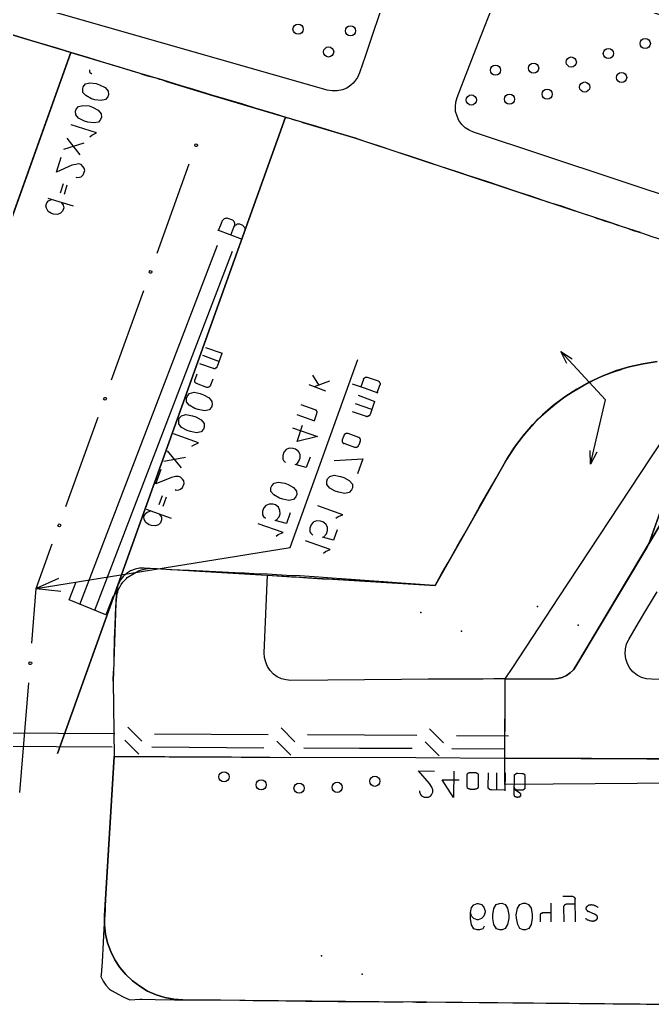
# Model space of a CAD drawing. Header units: metres. Extents: x 20 to 357, y 34 to 206.
# Drawn here: x 284.55 to 309.42, y 97.49 to 136.26 of the extents above; entities that cross this region are included whole.
import ezdxf

# ---------------------------------------------------------------- set-up
doc = ezdxf.new("R2010")
doc.units = ezdxf.units.M
for name, color, linetype in [('BOUNDARY', 7, 'Continuous'), ('CURB', 7, 'Continuous'), ('ELECTR_CABLE_COMM', 7, 'Continuous'), ('GRASS', 7, 'Continuous'), ('HEAT', 7, 'Continuous'), ('OVERHEAD_POWER_LINE', 7, 'Continuous'), ('ROAD', 7, 'Continuous'), ('SEWER', 7, 'Continuous'), ('SIDEWALK_PATH', 7, 'Continuous'), ('TREE', 7, 'Continuous'), ('WATER_PIPELINE', 7, 'Continuous')]:
    doc.layers.add(name, color=color, linetype=linetype)

# ---------------------------------------------------------------- blocks, each defined once
blk = doc.blocks.new('КАЛИНА_ОБЫКНОВЕННАЯ')
blk.add_circle((0, 0), 0.2)
blk = doc.blocks.new('МОЖЖЕВЕЛЬНИК')
blk.add_circle((0, 0), 0.2)
blk = doc.blocks.new('БАРБАРИС_ТУНБЕРГА')
blk.add_circle((0, 0), 0.2)
blk = doc.blocks.new('ТУЯ_ЗАПАДНАЯ')
blk.add_circle((0, 0), 0.2)
blk = doc.blocks.new('СИРЕНЬ_ОБЫКНОВЕННАЯ')
blk.add_circle((0, 0), 0.2)

msp = doc.modelspace()

# ---------------------------------------------------------------- linework, layer by layer
at = {"layer": 'BOUNDARY'}
msp.add_lwpolyline([(315.415, 106.253), (308.828, 106.209), (305.528, 106.187), (303.625, 106.176), (303.625, 106.176), (303.636, 110.333), (303.636, 110.333), (303.933, 110.773), (305.737, 113.523), (309.367, 119.022), (311.181, 121.771)], dxfattribs=at)
at = {"layer": 'CURB'}
for points in [[(308.96, 127.886), (308.256, 128.117), (307.761, 128.282), (307.046, 128.513), (306.562, 128.678), (305.847, 128.92), (305.352, 129.074), (304.648, 129.316), (304.153, 129.481), (303.449, 129.712), (302.955, 129.877), (302.306, 130.097), (302.306, 130.097), (302.251, 130.108), (301.756, 130.273), (301.052, 130.504), (300.557, 130.669), (299.853, 130.9), (299.358, 131.065), (298.654, 131.296), (298.159, 131.461), (297.719, 131.615), (297.719, 131.615), (297.445, 131.692), (296.95, 131.835), (296.235, 132.055), (295.74, 132.209), (295.025, 132.418), (294.53, 132.572), (293.815, 132.78), (293.32, 132.934), (292.605, 133.143), (292.11, 133.297), (291.396, 133.517), (290.901, 133.66), (290.186, 133.88), (289.691, 134.023), (288.976, 134.243), (288.481, 134.397), (287.766, 134.606), (287.271, 134.76), (286.556, 134.969), (286.061, 135.123), (285.347, 135.332), (284.852, 135.486), (284.137, 135.706)], [(288.261, 111.147), (288.283, 111.895), (288.305, 112.423), (288.327, 113.171), (288.382, 113.688), (288.404, 113.754), (288.404, 113.754), (288.437, 113.853), (288.437, 113.853), (288.492, 113.941), (288.492, 113.941), (288.547, 114.04), (288.547, 114.04), (288.602, 114.128), (288.602, 114.128), (288.668, 114.205), (288.668, 114.205), (288.745, 114.282), (288.745, 114.282), (288.778, 114.315), (289.218, 114.579), (289.295, 114.612), (289.295, 114.612), (289.394, 114.634), (289.394, 114.634), (289.504, 114.656), (289.504, 114.656), (289.614, 114.667), (289.614, 114.667), (289.713, 114.678), (289.713, 114.678), (289.823, 114.667), (289.823, 114.667), (289.955, 114.667), (290.483, 114.634), (291.231, 114.601), (291.747, 114.579), (292.506, 114.535), (293.023, 114.513), (293.386, 114.502), (293.386, 114.502), (293.771, 114.48), (294.288, 114.458), (295.047, 114.414), (295.564, 114.392), (296.312, 114.337), (296.829, 114.304), (297.587, 114.249), (298.104, 114.216), (298.852, 114.161), (299.369, 114.117), (300.117, 114.062), (300.645, 114.029), (300.887, 114.007), (300.887, 114.007), (301.14, 114.458), (301.393, 114.909), (301.767, 115.557), (302.02, 116.008), (302.394, 116.668), (302.647, 117.119), (303.021, 117.779), (303.285, 118.23), (303.647, 118.879), (303.933, 119.319), (304.065, 119.517), (304.065, 119.517), (304.318, 119.847), (304.318, 119.847), (304.373, 119.924), (304.725, 120.309), (304.923, 120.54), (304.923, 120.54), (305.253, 120.837), (305.66, 121.177), (305.979, 121.419), (305.979, 121.419), (306.276, 121.606), (306.716, 121.87), (307.189, 122.123), (307.189, 122.123), (307.387, 122.211)], [(307.871, 122.398), (308.234, 122.519)], [(288.228, 110.245), (288.239, 110.63)], [(288.261, 107.276), (288.239, 106.902)], [(288.206, 106.374), (288.162, 105.615), (288.129, 105.098), (288.085, 104.328), (288.052, 103.811), (288.008, 103.053), (287.975, 102.536), (287.931, 101.766), (287.909, 101.249), (287.854, 100.49), (287.832, 99.962), (287.788, 99.203), (287.755, 98.686), (287.744, 98.62), (287.744, 98.62), (287.832, 98.433), (287.832, 98.433), (287.942, 98.279), (287.942, 98.279), (288.085, 98.125), (288.085, 98.125), (288.162, 98.07), (288.613, 97.817), (288.877, 97.707), (288.877, 97.707), (289.284, 97.729), (289.284, 97.729), (289.306, 97.729), (289.306, 97.729), (289.35, 97.729), (289.35, 97.729), (289.361, 97.729), (289.878, 97.718), (290.637, 97.707), (291.165, 97.707), (291.923, 97.696), (292.451, 97.696), (293.21, 97.685), (293.727, 97.674), (294.497, 97.674), (295.014, 97.663), (295.784, 97.652), (296.301, 97.652), (297.06, 97.641), (297.587, 97.641), (298.346, 97.63), (298.874, 97.619), (299.633, 97.619)], [(300.15, 97.608), (300.425, 97.608), (300.425, 97.608), (300.535, 97.608)]]:
    msp.add_lwpolyline(points, dxfattribs=at)
at = {"layer": 'ELECTR_CABLE_COMM'}
for points in [[(288.294, 108.167), (283.84, 108.189)], [(289.35, 107.881), (288.8, 108.431)], [(295.366, 107.848), (294.827, 108.398)], [(301.217, 107.815), (300.667, 108.365)], [(289.24, 107.364), (288.69, 107.914)], [(294.321, 108.134), (289.856, 108.156)], [(295.212, 107.331), (294.662, 107.881)], [(298.104, 108.112), (295.872, 108.123)], [(300.161, 108.101), (298.104, 108.112)], [(301.041, 107.298), (300.491, 107.848)], [(303.768, 108.079), (301.723, 108.09)], [(288.184, 107.639), (283.774, 107.672)], [(294.156, 107.606), (289.746, 107.639)], [(297.917, 107.584), (295.718, 107.606)], [(299.985, 107.584), (297.917, 107.584)], [(303.614, 107.562), (301.547, 107.573)], [(300.271, 105.923), (300.271, 105.879), (300.271, 105.879), (300.315, 105.78), (300.315, 105.78), (300.348, 105.725), (300.348, 105.725), (300.447, 105.67), (300.447, 105.67), (300.623, 105.67), (300.623, 105.67), (300.7, 105.714), (300.7, 105.714), (300.744, 105.769), (300.744, 105.769), (300.799, 105.868), (300.799, 105.868), (300.799, 105.967), (300.799, 105.967), (300.755, 106.066), (300.755, 106.066), (300.667, 106.209), (300.667, 106.209), (300.227, 106.715), (300.227, 106.715), (300.854, 106.704)], [(301.613, 106.693), (301.602, 105.659), (301.602, 105.659), (301.162, 106.352), (301.162, 106.352), (301.833, 106.352)], [(302.141, 106.539), (302.141, 106.55), (302.141, 106.55), (302.141, 106.561), (302.141, 106.561), (302.152, 106.561), (302.152, 106.561), (302.152, 106.572), (302.152, 106.572), (302.152, 106.583), (302.152, 106.583), (302.163, 106.583), (302.163, 106.583), (302.163, 106.594), (302.163, 106.594), (302.163, 106.605), (302.163, 106.605), (302.174, 106.605), (302.174, 106.605), (302.185, 106.616), (302.185, 106.616), (302.185, 106.627), (302.185, 106.627), (302.196, 106.627), (302.196, 106.627), (302.207, 106.627), (302.207, 106.627), (302.207, 106.638), (302.207, 106.638), (302.218, 106.638), (302.218, 106.638), (302.229, 106.649), (302.229, 106.649), (302.24, 106.649), (302.24, 106.649), (302.251, 106.649), (302.251, 106.649), (302.262, 106.649), (302.262, 106.649), (302.273, 106.649), (302.273, 106.649), (302.284, 106.649)], [(302.284, 106.649), (302.449, 106.649)], [(302.449, 106.649), (302.46, 106.649), (302.46, 106.649), (302.471, 106.649), (302.471, 106.649), (302.482, 106.649), (302.482, 106.649), (302.493, 106.649), (302.493, 106.649), (302.504, 106.638), (302.504, 106.638), (302.515, 106.638), (302.515, 106.638), (302.526, 106.627), (302.526, 106.627), (302.526, 106.616), (302.526, 106.616), (302.537, 106.616), (302.537, 106.616), (302.548, 106.616), (302.548, 106.616), (302.548, 106.605), (302.548, 106.605), (302.559, 106.594), (302.559, 106.594), (302.57, 106.583), (302.57, 106.583), (302.57, 106.572), (302.57, 106.572), (302.57, 106.561), (302.57, 106.561), (302.57, 106.55), (302.57, 106.55), (302.57, 106.539)], [(303.636, 105.956), (303.098, 105.967), (303.098, 105.967), (303.087, 105.967), (303.087, 105.967), (303.076, 105.967), (303.076, 105.967), (303.065, 105.967), (303.065, 105.967), (303.054, 105.967), (303.054, 105.967), (303.043, 105.967), (303.043, 105.967), (303.032, 105.967), (303.032, 105.967), (303.032, 105.978), (303.032, 105.978), (303.021, 105.989), (303.021, 105.989), (303.01, 105.989), (303.01, 105.989), (303.01, 106), (303.01, 106), (302.999, 106), (302.999, 106), (302.988, 106), (302.988, 106), (302.988, 106.011), (302.988, 106.011), (302.988, 106.022), (302.988, 106.022), (302.977, 106.033), (302.977, 106.033), (302.977, 106.044), (302.977, 106.044), (302.966, 106.044), (302.966, 106.044), (302.966, 106.055), (302.966, 106.055), (302.966, 106.066), (302.966, 106.066), (302.977, 106.638)], [(303.307, 105.956), (303.307, 106.638)], [(302.141, 106.099), (302.141, 106.539)], [(302.57, 106.539), (302.57, 106.088)], [(303.636, 105.923), (303.647, 106.627)], [(304.12, 105.659), (304.109, 105.659), (304.109, 105.659), (304.098, 105.659), (304.098, 105.659), (304.098, 105.67), (304.098, 105.67), (304.087, 105.67), (304.087, 105.67), (304.076, 105.67), (304.076, 105.67), (304.065, 105.681), (304.065, 105.681), (304.054, 105.681), (304.054, 105.681), (304.054, 105.692), (304.054, 105.692), (304.043, 105.692), (304.043, 105.692), (304.032, 105.692), (304.032, 105.692), (304.021, 105.703), (304.021, 105.703), (304.01, 105.714), (304.01, 105.714), (304.01, 105.725), (304.01, 105.725), (303.999, 105.725), (303.999, 105.725), (303.999, 105.736), (303.999, 105.736), (303.999, 105.747), (303.999, 105.747), (303.988, 105.758), (303.988, 105.758), (303.988, 105.769), (303.988, 105.769), (303.988, 105.78), (303.988, 105.78), (303.999, 106.506)], [(303.999, 106.506), (303.999, 106.517), (303.999, 106.517), (303.999, 106.528), (303.999, 106.528), (304.01, 106.528), (304.01, 106.528), (304.01, 106.539), (304.01, 106.539), (304.01, 106.55), (304.01, 106.55), (304.01, 106.561), (304.01, 106.561), (304.021, 106.561), (304.021, 106.561), (304.021, 106.572), (304.021, 106.572), (304.032, 106.572), (304.032, 106.572), (304.032, 106.583), (304.032, 106.583), (304.043, 106.583), (304.043, 106.583), (304.054, 106.594), (304.054, 106.594), (304.065, 106.594), (304.065, 106.594), (304.065, 106.605), (304.065, 106.605), (304.076, 106.605), (304.076, 106.605), (304.087, 106.605), (304.087, 106.605), (304.087, 106.616), (304.087, 106.616), (304.098, 106.616), (304.098, 106.616), (304.109, 106.616), (304.109, 106.616), (304.12, 106.616), (304.12, 106.616), (304.131, 106.616)], [(304.131, 106.616), (304.296, 106.605)], [(304.296, 106.605), (304.307, 106.605), (304.307, 106.605), (304.318, 106.605), (304.318, 106.605), (304.329, 106.605), (304.329, 106.605), (304.34, 106.605), (304.34, 106.605), (304.351, 106.605), (304.351, 106.605), (304.362, 106.605), (304.362, 106.605), (304.362, 106.594), (304.362, 106.594), (304.373, 106.594), (304.373, 106.594), (304.384, 106.583), (304.384, 106.583), (304.384, 106.572), (304.384, 106.572), (304.395, 106.572), (304.395, 106.572), (304.406, 106.561), (304.406, 106.561), (304.417, 106.55), (304.417, 106.55), (304.417, 106.539), (304.417, 106.539), (304.428, 106.528), (304.428, 106.528), (304.417, 106.517), (304.417, 106.517), (304.417, 106.506), (304.417, 106.506), (304.417, 106.495)], [(304.417, 106.495), (304.417, 106.066)], [(302.273, 105.978), (302.262, 105.989), (302.262, 105.989), (302.251, 105.989), (302.251, 105.989), (302.24, 105.989), (302.24, 105.989), (302.229, 105.989), (302.229, 105.989), (302.218, 105.989), (302.218, 105.989), (302.218, 106), (302.218, 106), (302.207, 106), (302.207, 106), (302.196, 106), (302.196, 106), (302.185, 106), (302.185, 106), (302.185, 106.011), (302.185, 106.011), (302.174, 106.011), (302.174, 106.011), (302.174, 106.022), (302.174, 106.022), (302.163, 106.022), (302.163, 106.022), (302.163, 106.033), (302.163, 106.033), (302.152, 106.033), (302.152, 106.033), (302.152, 106.044), (302.152, 106.044), (302.141, 106.055), (302.141, 106.055), (302.152, 106.066), (302.152, 106.066), (302.141, 106.066), (302.141, 106.066), (302.141, 106.077), (302.141, 106.077), (302.141, 106.088), (302.141, 106.088), (302.141, 106.099)], [(302.438, 105.978), (302.273, 105.978)], [(302.57, 106.088), (302.57, 106.077), (302.57, 106.077), (302.57, 106.066), (302.57, 106.066), (302.57, 106.055), (302.57, 106.055), (302.559, 106.055), (302.559, 106.055), (302.559, 106.044), (302.559, 106.044), (302.559, 106.033), (302.559, 106.033), (302.548, 106.022), (302.548, 106.022), (302.537, 106.022), (302.537, 106.022), (302.537, 106.011), (302.537, 106.011), (302.526, 106), (302.526, 106), (302.515, 106), (302.515, 106), (302.515, 105.989), (302.515, 105.989), (302.504, 105.989), (302.504, 105.989), (302.493, 105.989), (302.493, 105.989), (302.482, 105.989), (302.482, 105.989), (302.471, 105.989), (302.471, 105.989), (302.46, 105.989), (302.46, 105.989), (302.449, 105.989), (302.449, 105.989), (302.438, 105.978)], [(304.12, 105.956), (304.109, 105.956), (304.109, 105.956), (304.098, 105.956), (304.098, 105.956), (304.087, 105.956), (304.087, 105.956), (304.076, 105.967), (304.076, 105.967), (304.065, 105.967), (304.065, 105.967), (304.065, 105.978), (304.065, 105.978), (304.054, 105.978), (304.054, 105.978), (304.043, 105.978), (304.043, 105.978), (304.043, 105.989), (304.043, 105.989), (304.032, 105.989), (304.032, 105.989), (304.021, 105.989), (304.021, 105.989), (304.021, 106), (304.021, 106), (304.021, 106.011), (304.021, 106.011), (304.01, 106.011), (304.01, 106.011), (304.01, 106.022), (304.01, 106.022), (303.999, 106.022), (303.999, 106.022), (303.999, 106.033), (303.999, 106.033), (303.999, 106.044), (303.999, 106.044), (303.999, 106.055), (303.999, 106.055), (303.999, 106.066)], [(303.999, 105.989), (304.208, 105.846), (304.208, 105.846), (304.219, 105.846), (304.219, 105.846), (304.219, 105.835), (304.219, 105.835), (304.23, 105.824), (304.23, 105.824), (304.23, 105.813), (304.23, 105.813), (304.241, 105.813), (304.241, 105.813), (304.241, 105.802), (304.241, 105.802), (304.241, 105.791), (304.241, 105.791), (304.241, 105.78), (304.241, 105.78), (304.241, 105.769), (304.241, 105.769), (304.241, 105.758), (304.241, 105.758), (304.241, 105.747), (304.241, 105.747), (304.241, 105.736), (304.241, 105.736), (304.241, 105.725), (304.241, 105.725), (304.241, 105.714), (304.241, 105.714), (304.23, 105.714), (304.23, 105.714), (304.219, 105.714), (304.219, 105.714), (304.219, 105.703), (304.219, 105.703), (304.208, 105.703), (304.208, 105.703), (304.208, 105.692), (304.208, 105.692), (304.208, 105.681), (304.208, 105.681), (304.197, 105.681), (304.197, 105.681), (304.186, 105.681), (304.186, 105.681), (304.175, 105.67), (304.175, 105.67), (304.164, 105.67), (304.164, 105.67), (304.153, 105.67), (304.153, 105.67), (304.142, 105.67), (304.142, 105.67), (304.142, 105.659), (304.142, 105.659), (304.131, 105.659), (304.131, 105.659), (304.12, 105.659)], [(304.285, 105.956), (304.12, 105.956)], [(304.417, 106.066), (304.417, 106.055), (304.417, 106.055), (304.417, 106.044), (304.417, 106.044), (304.417, 106.033), (304.417, 106.033), (304.406, 106.022), (304.406, 106.022), (304.406, 106.011), (304.406, 106.011), (304.406, 106), (304.406, 106), (304.395, 106), (304.395, 106), (304.384, 105.989), (304.384, 105.989), (304.384, 105.978), (304.384, 105.978), (304.373, 105.978), (304.373, 105.978), (304.362, 105.978), (304.362, 105.978), (304.351, 105.967), (304.351, 105.967), (304.34, 105.967), (304.34, 105.967), (304.34, 105.956), (304.34, 105.956), (304.329, 105.956), (304.329, 105.956), (304.318, 105.956), (304.318, 105.956), (304.307, 105.956), (304.307, 105.956), (304.296, 105.956), (304.296, 105.956), (304.285, 105.956)]]:
    msp.add_lwpolyline(points, dxfattribs=at)
at = {"layer": 'GRASS'}
for points in [[(313.645, 128.106), (302.394, 131.835), (302.218, 131.912), (302.064, 132.011), (301.932, 132.143), (301.822, 132.297), (301.745, 132.462), (301.69, 132.648), (301.69, 132.703), (301.679, 132.835), (301.701, 133.011), (301.745, 133.198), (301.921, 133.649), (302.581, 135.343), (303.243, 137.055), (303.79, 138.587), (303.812, 138.576), (303.911, 138.543), (304.043, 138.5), (304.186, 138.445), (304.34, 138.39), (304.516, 138.324), (304.692, 138.269), (315.855, 134.276)], [(298.951, 137.257), (298.148, 134.848), (297.917, 134.166), (297.829, 133.99), (297.719, 133.825), (297.664, 133.77), (297.576, 133.682), (297.412, 133.572), (297.236, 133.506), (297.038, 133.462), (296.84, 133.462), (296.642, 133.495), (284.676, 136.916)], [(309.806, 116.525), (309.29, 115.645), (311.991, 123.201)], [(311.834, 122.773), (309.29, 115.645), (309.202, 115.502), (306.419, 110.828), (306.32, 110.685), (306.188, 110.564), (306.045, 110.465), (305.88, 110.388), (305.704, 110.344), (305.528, 110.322), (303.636, 110.333), (303.186, 110.333), (302.768, 110.322), (302.372, 110.322), (302.009, 110.322), (301.679, 110.322), (301.393, 110.311), (301.14, 110.311), (300.92, 110.311), (300.744, 110.311), (300.612, 110.311), (299.556, 110.3), (295.212, 110.267), (295.025, 110.289), (294.849, 110.333), (294.673, 110.41), (294.53, 110.52), (294.398, 110.663), (294.288, 110.817), (294.222, 110.982), (294.178, 111.169), (294.167, 111.356), (294.288, 114.403), (295.234, 114.348), (295.311, 114.348), (295.421, 114.337), (295.553, 114.326), (295.707, 114.315), (295.883, 114.304), (296.07, 114.293), (296.257, 114.282), (296.455, 114.271), (296.642, 114.26), (300.887, 114.007), (303.702, 118.978), (304.01, 119.44), (304.351, 119.891), (304.714, 120.32), (305.11, 120.716), (305.528, 121.078), (305.979, 121.419), (306.452, 121.727), (306.936, 122.002), (307.453, 122.233), (307.965, 122.429), (307.97, 122.442), (308.509, 122.607), (309.059, 122.728), (309.608, 122.816)], [(311.093, 110.3), (309.388, 110.311), (309.191, 110.333), (309.004, 110.388), (308.828, 110.476), (308.663, 110.608), (308.542, 110.751), (308.443, 110.927), (308.377, 111.114), (308.355, 111.312), (308.366, 111.51), (308.41, 111.708), (308.486, 111.851), (308.498, 111.884), (308.641, 112.126), (308.883, 112.533), (309.213, 113.083), (309.608, 113.754)], [(313.139, 97.487), (300.557, 97.608), (300.194, 97.608), (296.697, 97.641), (290.967, 97.707), (290.615, 97.729), (290.252, 97.795), (289.911, 97.905), (289.581, 98.048), (289.273, 98.235), (288.987, 98.444), (288.723, 98.697), (288.492, 98.972), (288.294, 99.28), (288.14, 99.599), (288.008, 99.94), (287.931, 100.292), (287.887, 100.644), (287.887, 101.007), (288.261, 107.276), (290.131, 107.276), (290.263, 107.276), (290.428, 107.265), (290.637, 107.265), (290.879, 107.265), (291.154, 107.265), (291.462, 107.265), (291.791, 107.265), (292.132, 107.265), (292.495, 107.265), (292.88, 107.265), (293.254, 107.254), (293.639, 107.254), (294.013, 107.254), (294.387, 107.254), (300.128, 107.232), (303.625, 107.21), (303.999, 107.21), (311.819, 107.166)]]:
    msp.add_lwpolyline(points, dxfattribs=at)
at = {"layer": 'HEAT'}
for points in [[(291.506, 131.37), (291.531, 131.361), (291.545, 131.332), (291.536, 131.307), (291.536, 131.307), (291.526, 131.281), (291.498, 131.267), (291.472, 131.277), (291.472, 131.277), (291.447, 131.286), (291.433, 131.314), (291.442, 131.34), (291.442, 131.34), (291.452, 131.366), (291.48, 131.379), (291.506, 131.37)], [(289.955, 127.072), (291.22, 130.592)], [(289.713, 126.388), (289.739, 126.378), (289.752, 126.35), (289.743, 126.324), (289.743, 126.324), (289.734, 126.299), (289.705, 126.285), (289.68, 126.294), (289.68, 126.294), (289.654, 126.304), (289.641, 126.332), (289.65, 126.358), (289.65, 126.358), (289.659, 126.383), (289.687, 126.397), (289.713, 126.388)], [(288.162, 122.09), (289.427, 125.61)], [(286.083, 114.282), (285.204, 113.886), (285.204, 113.886), (295.19, 115.491), (295.19, 115.491), (297.84, 122.893)], [(296.059, 122.277), (296.301, 121.892)], [(298.06, 122.112), (298.071, 122.123), (298.071, 122.123), (298.071, 122.134), (298.071, 122.134), (298.082, 122.134), (298.082, 122.134), (298.082, 122.145), (298.082, 122.145), (298.082, 122.156), (298.082, 122.156), (298.093, 122.156), (298.093, 122.156), (298.104, 122.167), (298.104, 122.167), (298.104, 122.178), (298.104, 122.178), (298.115, 122.178), (298.115, 122.178), (298.126, 122.178), (298.126, 122.178), (298.126, 122.189), (298.126, 122.189), (298.137, 122.189), (298.137, 122.189), (298.148, 122.2), (298.148, 122.2), (298.159, 122.2), (298.159, 122.2), (298.17, 122.2), (298.17, 122.2), (298.181, 122.2), (298.181, 122.2), (298.192, 122.2), (298.192, 122.2), (298.203, 122.2), (298.203, 122.2), (298.214, 122.2)], [(298.654, 122.035), (298.225, 122.189)], [(296.587, 121.65), (295.927, 121.892)], [(296.73, 122.046), (296.125, 121.815)], [(298.643, 121.573), (298.148, 121.749), (298.148, 121.749), (297.642, 121.925)], [(298.071, 122.101), (297.961, 121.815)], [(298.61, 121.584), (298.709, 121.881)], [(298.654, 122.046), (298.654, 122.035), (298.654, 122.035), (298.665, 122.035), (298.665, 122.035), (298.676, 122.024), (298.676, 122.024), (298.687, 122.024), (298.687, 122.024), (298.687, 122.013), (298.687, 122.013), (298.698, 122.002), (298.698, 122.002), (298.709, 122.002), (298.709, 122.002), (298.698, 121.991), (298.698, 121.991), (298.709, 121.98), (298.709, 121.98), (298.709, 121.969), (298.709, 121.969), (298.72, 121.958), (298.72, 121.958), (298.72, 121.947), (298.72, 121.947), (298.72, 121.936), (298.72, 121.936), (298.72, 121.925), (298.72, 121.925), (298.709, 121.925), (298.709, 121.925), (298.72, 121.925), (298.72, 121.925), (298.72, 121.914), (298.72, 121.914), (298.72, 121.903), (298.72, 121.903), (298.709, 121.903), (298.709, 121.903), (298.709, 121.892), (298.709, 121.892), (298.709, 121.881)], [(287.92, 121.395), (287.946, 121.385), (287.959, 121.357), (287.95, 121.331), (287.95, 121.331), (287.941, 121.306), (287.913, 121.292), (287.887, 121.301), (287.887, 121.301), (287.861, 121.311), (287.848, 121.339), (287.857, 121.365), (287.857, 121.365), (287.866, 121.39), (287.895, 121.404), (287.92, 121.395)], [(298.533, 121.232), (297.873, 121.474)], [(295.608, 121.122), (296.158, 120.924), (296.158, 120.924), (296.169, 120.913), (296.169, 120.913), (296.18, 120.913), (296.18, 120.913), (296.191, 120.913), (296.191, 120.913), (296.202, 120.902), (296.202, 120.902), (296.213, 120.891), (296.213, 120.891), (296.213, 120.88), (296.213, 120.88), (296.224, 120.869), (296.224, 120.869), (296.224, 120.858), (296.224, 120.858), (296.235, 120.847), (296.235, 120.847), (296.235, 120.837), (296.235, 120.837), (296.235, 120.826), (296.235, 120.826), (296.235, 120.815), (296.235, 120.815), (296.235, 120.804), (296.235, 120.804), (296.235, 120.793), (296.235, 120.793), (296.224, 120.782), (296.224, 120.782), (296.224, 120.771), (296.224, 120.771), (296.224, 120.76), (296.224, 120.76), (296.125, 120.474)], [(298.5, 121.243), (298.324, 120.727), (298.324, 120.727), (298.313, 120.716), (298.313, 120.716), (298.313, 120.705), (298.313, 120.705), (298.302, 120.705), (298.302, 120.705), (298.302, 120.694), (298.302, 120.694), (298.302, 120.683), (298.302, 120.683), (298.291, 120.683), (298.291, 120.683), (298.28, 120.672), (298.28, 120.672), (298.269, 120.672), (298.269, 120.672), (298.269, 120.661), (298.269, 120.661), (298.258, 120.661), (298.258, 120.661), (298.258, 120.65), (298.258, 120.65), (298.247, 120.65), (298.247, 120.65), (298.236, 120.65), (298.236, 120.65), (298.225, 120.65), (298.225, 120.65), (298.225, 120.639), (298.225, 120.639), (298.214, 120.65), (298.214, 120.65), (298.203, 120.65), (298.203, 120.65), (298.203, 120.639), (298.203, 120.639), (298.192, 120.639), (298.192, 120.639), (298.192, 120.65), (298.192, 120.65), (298.181, 120.65), (298.181, 120.65), (297.642, 120.837)], [(298.39, 120.924), (297.752, 121.155)], [(286.369, 117.108), (287.634, 120.628)], [(296.158, 120.463), (295.454, 120.716)], [(295.278, 120.21), (296.257, 119.858), (296.257, 119.858), (295.454, 119.671), (295.454, 119.671), (295.674, 120.309)], [(297.247, 119.748), (297.313, 119.902)], [(297.313, 119.902), (297.313, 119.913), (297.313, 119.913), (297.313, 119.924), (297.313, 119.924), (297.324, 119.935), (297.324, 119.935), (297.324, 119.946), (297.324, 119.946), (297.335, 119.946), (297.335, 119.946), (297.335, 119.957), (297.335, 119.957), (297.335, 119.968), (297.335, 119.968), (297.346, 119.968), (297.346, 119.968), (297.357, 119.968), (297.357, 119.968), (297.357, 119.979), (297.357, 119.979), (297.368, 119.979), (297.368, 119.979), (297.379, 119.99), (297.379, 119.99), (297.39, 119.99), (297.39, 119.99), (297.401, 120.001), (297.401, 120.001), (297.412, 119.99), (297.412, 119.99), (297.423, 120.001), (297.423, 120.001), (297.434, 119.99), (297.434, 119.99), (297.445, 119.99), (297.445, 119.99), (297.456, 119.99)], [(297.456, 119.99), (297.873, 119.836)], [(297.873, 119.836), (297.884, 119.836), (297.884, 119.836), (297.895, 119.825), (297.895, 119.825), (297.906, 119.825), (297.906, 119.825), (297.906, 119.814), (297.906, 119.814), (297.917, 119.814), (297.917, 119.814), (297.917, 119.803), (297.917, 119.803), (297.928, 119.792), (297.928, 119.792), (297.928, 119.781), (297.928, 119.781), (297.939, 119.77), (297.939, 119.77), (297.939, 119.759), (297.939, 119.759), (297.939, 119.748), (297.939, 119.748), (297.939, 119.737), (297.939, 119.737), (297.939, 119.726), (297.939, 119.726), (297.939, 119.715), (297.939, 119.715), (297.939, 119.704), (297.939, 119.704), (297.939, 119.693), (297.939, 119.693), (297.928, 119.693), (297.928, 119.693), (297.939, 119.682)], [(297.302, 119.583), (297.291, 119.583), (297.291, 119.583), (297.28, 119.594), (297.28, 119.594), (297.291, 119.594), (297.291, 119.594), (297.28, 119.594), (297.28, 119.594), (297.269, 119.605), (297.269, 119.605), (297.269, 119.616), (297.269, 119.616), (297.258, 119.616), (297.258, 119.616), (297.258, 119.627), (297.258, 119.627), (297.247, 119.638), (297.247, 119.638), (297.247, 119.649), (297.247, 119.649), (297.247, 119.66), (297.247, 119.66), (297.236, 119.66), (297.236, 119.66), (297.247, 119.671), (297.247, 119.671), (297.236, 119.682), (297.236, 119.682), (297.236, 119.693), (297.236, 119.693), (297.236, 119.704), (297.236, 119.704), (297.236, 119.715), (297.236, 119.715), (297.247, 119.726), (297.247, 119.726), (297.247, 119.737), (297.247, 119.737), (297.247, 119.748)], [(297.73, 119.429), (297.302, 119.583)], [(297.884, 119.517), (297.873, 119.517), (297.873, 119.517), (297.862, 119.506), (297.862, 119.506), (297.862, 119.495), (297.862, 119.495), (297.862, 119.484), (297.862, 119.484), (297.851, 119.473), (297.851, 119.473), (297.84, 119.473), (297.84, 119.473), (297.84, 119.462), (297.84, 119.462), (297.829, 119.462), (297.829, 119.462), (297.829, 119.451), (297.829, 119.451), (297.818, 119.44), (297.818, 119.44), (297.807, 119.44), (297.807, 119.44), (297.807, 119.429), (297.807, 119.429), (297.796, 119.429), (297.796, 119.429), (297.785, 119.429), (297.785, 119.429), (297.774, 119.429), (297.774, 119.429), (297.763, 119.429), (297.763, 119.429), (297.752, 119.429), (297.752, 119.429), (297.752, 119.418), (297.752, 119.418), (297.741, 119.429), (297.741, 119.429), (297.73, 119.429)], [(297.939, 119.682), (297.884, 119.517)], [(295.971, 119.055), (295.817, 118.648), (295.817, 118.648), (295.377, 118.758), (295.377, 118.758), (295.443, 118.78), (295.443, 118.78), (295.531, 118.89), (295.531, 118.89), (295.575, 119.022), (295.575, 119.022), (295.575, 119.154), (295.575, 119.154), (295.509, 119.275), (295.509, 119.275), (295.399, 119.363), (295.399, 119.363), (295.3, 119.396), (295.3, 119.396), (295.146, 119.407), (295.146, 119.407), (295.025, 119.352), (295.025, 119.352), (294.937, 119.253), (294.937, 119.253), (294.893, 119.121), (294.893, 119.121), (294.893, 118.978), (294.893, 118.978), (294.926, 118.923), (294.926, 118.923), (295.003, 118.846)], [(296.917, 118.923), (298.038, 118.989), (298.038, 118.989), (297.829, 118.395)], [(297.598, 117.768), (297.511, 117.658), (297.511, 117.658), (297.335, 117.625), (297.335, 117.625), (297.082, 117.669), (297.082, 117.669), (296.95, 117.713), (296.95, 117.713), (296.741, 117.834), (296.741, 117.834), (296.631, 117.977), (296.631, 117.977), (296.62, 118.109), (296.62, 118.109), (296.653, 118.197), (296.653, 118.197), (296.741, 118.296), (296.741, 118.296), (296.917, 118.34), (296.917, 118.34), (297.159, 118.296), (297.159, 118.296), (297.291, 118.252), (297.291, 118.252), (297.511, 118.131), (297.511, 118.131), (297.631, 117.988), (297.631, 117.988), (297.631, 117.845), (297.631, 117.845), (297.598, 117.768)], [(295.41, 117.493), (295.322, 117.383), (295.322, 117.383), (295.135, 117.35), (295.135, 117.35), (294.893, 117.394), (294.893, 117.394), (294.761, 117.438), (294.761, 117.438), (294.541, 117.57), (294.541, 117.57), (294.431, 117.702), (294.431, 117.702), (294.431, 117.845), (294.431, 117.845), (294.464, 117.922), (294.464, 117.922), (294.552, 118.032), (294.552, 118.032), (294.717, 118.065), (294.717, 118.065), (294.97, 118.032), (294.97, 118.032), (295.102, 117.977), (295.102, 117.977), (295.322, 117.856), (295.322, 117.856), (295.432, 117.713), (295.432, 117.713), (295.443, 117.581), (295.443, 117.581), (295.41, 117.493)], [(295.179, 116.866), (295.036, 116.448), (295.036, 116.448), (294.596, 116.558), (294.596, 116.558), (294.651, 116.591), (294.651, 116.591), (294.75, 116.701), (294.75, 116.701), (294.794, 116.822), (294.794, 116.822), (294.783, 116.954), (294.783, 116.954), (294.728, 117.086), (294.728, 117.086), (294.607, 117.174), (294.607, 117.174), (294.519, 117.207), (294.519, 117.207), (294.365, 117.207), (294.365, 117.207), (294.233, 117.152), (294.233, 117.152), (294.145, 117.053), (294.145, 117.053), (294.101, 116.932), (294.101, 116.932), (294.101, 116.789), (294.101, 116.789), (294.134, 116.723), (294.134, 116.723), (294.211, 116.646)], [(296.983, 116.657), (297.071, 116.712), (297.071, 116.712), (297.258, 116.789), (297.258, 116.789), (296.279, 117.141)], [(286.128, 116.412), (286.153, 116.403), (286.167, 116.375), (286.158, 116.349), (286.158, 116.349), (286.148, 116.323), (286.12, 116.31), (286.094, 116.319), (286.094, 116.319), (286.069, 116.328), (286.055, 116.357), (286.064, 116.382), (286.064, 116.382), (286.074, 116.408), (286.102, 116.422), (286.128, 116.412)], [(294.64, 115.942), (294.717, 116.008), (294.717, 116.008), (294.904, 116.085), (294.904, 116.085), (293.925, 116.426)], [(297.038, 116.195), (296.895, 115.788), (296.895, 115.788), (296.455, 115.898), (296.455, 115.898), (296.51, 115.92), (296.51, 115.92), (296.609, 116.03), (296.609, 116.03), (296.653, 116.162), (296.653, 116.162), (296.653, 116.294), (296.653, 116.294), (296.587, 116.415), (296.587, 116.415), (296.466, 116.503), (296.466, 116.503), (296.378, 116.536), (296.378, 116.536), (296.224, 116.547), (296.224, 116.547), (296.092, 116.492), (296.092, 116.492), (296.004, 116.393), (296.004, 116.393), (295.96, 116.261), (295.96, 116.261), (295.96, 116.118), (295.96, 116.118), (295.993, 116.063), (295.993, 116.063), (296.07, 115.986)], [(285.204, 113.886), (285.83, 115.645)], [(296.499, 115.271), (296.576, 115.337), (296.576, 115.337), (296.763, 115.414), (296.763, 115.414), (295.784, 115.766)], [(285.028, 111.73), (285.204, 113.886)], [(285.204, 113.886), (286.171, 113.776)], [(284.984, 110.99), (285.01, 110.981), (285.023, 110.953), (285.014, 110.927), (285.014, 110.927), (285.005, 110.901), (284.976, 110.888), (284.95, 110.897), (284.95, 110.897), (284.925, 110.906), (284.911, 110.935), (284.921, 110.96), (284.921, 110.96), (284.93, 110.986), (284.958, 110.999), (284.984, 110.99)], [(284.555, 105.857), (284.907, 110.168)]]:
    msp.add_lwpolyline(points, dxfattribs=at)
at = {"layer": 'OVERHEAD_POWER_LINE'}
for points in [[(305.825, 123.212), (307.585, 121.309)], [(306.067, 122.739), (305.825, 123.212), (305.825, 123.212), (306.276, 122.926)], [(306.991, 118.78), (307.585, 121.309)], [(307.244, 119.253), (306.991, 118.78), (306.991, 118.78), (306.98, 119.319)]]:
    msp.add_lwpolyline(points, dxfattribs=at)
at = {"layer": 'ROAD'}
for points in [[(282.146, 136.3), (286.138, 135.101), (286.281, 135.057), (286.391, 135.024), (286.479, 134.991), (286.534, 134.98), (286.545, 134.98), (286.556, 134.969), (283.609, 126.731)], [(279.375, 114.898), (286.556, 134.969), (289.064, 134.221), (289.229, 134.166), (289.405, 134.111), (289.581, 134.056), (289.746, 134.012), (289.9, 133.968), (290.043, 133.924), (290.164, 133.891), (290.252, 133.858), (290.318, 133.836), (292.132, 133.286), (295.003, 132.429), (286.04, 107.397), (286.04, 107.397), (288.426, 114.051), (288.371, 113.875), (288.349, 113.688), (288.228, 110.245), (288.261, 107.276), (287.887, 101.007), (287.887, 100.644), (287.931, 100.292), (288.008, 99.94), (288.14, 99.599), (288.294, 99.28), (288.492, 98.972), (288.723, 98.697), (288.987, 98.444), (289.273, 98.235), (289.581, 98.048), (289.911, 97.905), (290.252, 97.795), (290.615, 97.729), (290.967, 97.707), (293.419, 97.685), (313.139, 97.487)], [(309.608, 122.816), (309.059, 122.728), (308.509, 122.607), (307.97, 122.442), (307.453, 122.233), (306.936, 122.002), (306.452, 121.727), (305.979, 121.419), (305.528, 121.078), (305.11, 120.716), (304.714, 120.32), (304.351, 119.891), (304.01, 119.44), (303.702, 118.978), (300.887, 114.007), (291.616, 114.557), (289.449, 114.689), (289.262, 114.689), (289.086, 114.645), (288.91, 114.579), (288.756, 114.48), (288.624, 114.359), (288.503, 114.216), (288.448, 114.095), (288.426, 114.051), (295.003, 132.429), (295.025, 132.418), (295.08, 132.407), (295.157, 132.385), (295.267, 132.352), (295.399, 132.308), (295.553, 132.264), (295.718, 132.209), (297.719, 131.615), (306.177, 128.81), (307.112, 128.502), (307.233, 128.458), (307.398, 128.403), (307.585, 128.337), (307.816, 128.271), (308.069, 128.183), (308.366, 128.084), (308.685, 127.974), (309.037, 127.864), (309.41, 127.732), (309.817, 127.6)]]:
    msp.add_lwpolyline(points, dxfattribs=at)
at = {"layer": 'SEWER'}
for points in [[(305.902, 101.777), (306.254, 101.777)], [(306.254, 101.777), (306.265, 101.777), (306.265, 101.777), (306.276, 101.777), (306.276, 101.777), (306.287, 101.777), (306.287, 101.777), (306.298, 101.777), (306.298, 101.777), (306.298, 101.766), (306.298, 101.766), (306.309, 101.766), (306.309, 101.766), (306.32, 101.755), (306.32, 101.755), (306.331, 101.755), (306.331, 101.755), (306.342, 101.755), (306.342, 101.755), (306.353, 101.744), (306.353, 101.744), (306.353, 101.733), (306.353, 101.733), (306.364, 101.722), (306.364, 101.722), (306.375, 101.722), (306.375, 101.722), (306.375, 101.711), (306.375, 101.711), (306.375, 101.7), (306.375, 101.7), (306.375, 101.689), (306.375, 101.689), (306.386, 101.689), (306.386, 101.689), (306.386, 101.678), (306.386, 101.678), (306.386, 101.667)], [(306.397, 100.765), (306.386, 101.667)], [(302.812, 100.6), (302.757, 100.501), (302.757, 100.501), (302.625, 100.457), (302.625, 100.457), (302.537, 100.457), (302.537, 100.457), (302.405, 100.501), (302.405, 100.501), (302.317, 100.655), (302.317, 100.655), (302.273, 100.908), (302.273, 100.908), (302.273, 101.139), (302.273, 101.139), (302.317, 101.337), (302.317, 101.337), (302.405, 101.436), (302.405, 101.436), (302.537, 101.491), (302.537, 101.491), (302.581, 101.491), (302.581, 101.491), (302.713, 101.447), (302.713, 101.447), (302.801, 101.348), (302.801, 101.348), (302.845, 101.194), (302.845, 101.194), (302.845, 101.15), (302.845, 101.15), (302.801, 100.996), (302.801, 100.996), (302.713, 100.908), (302.713, 100.908), (302.581, 100.853), (302.581, 100.853), (302.537, 100.853), (302.537, 100.853), (302.405, 100.908), (302.405, 100.908), (302.317, 100.996), (302.317, 100.996), (302.273, 101.139)], [(303.428, 100.457), (303.296, 100.501), (303.296, 100.501), (303.197, 100.666), (303.197, 100.666), (303.153, 100.908), (303.153, 100.908), (303.153, 101.051), (303.153, 101.051), (303.197, 101.293), (303.197, 101.293), (303.285, 101.447), (303.285, 101.447), (303.416, 101.491), (303.416, 101.491), (303.504, 101.502), (303.504, 101.502), (303.636, 101.447), (303.636, 101.447), (303.735, 101.304), (303.735, 101.304), (303.779, 101.051), (303.779, 101.051), (303.779, 100.908), (303.779, 100.908), (303.735, 100.666), (303.735, 100.666), (303.636, 100.512), (303.636, 100.512), (303.515, 100.457), (303.515, 100.457), (303.428, 100.457)], [(304.351, 100.457), (304.219, 100.512), (304.219, 100.512), (304.131, 100.666), (304.131, 100.666), (304.087, 100.919), (304.087, 100.919), (304.076, 101.051), (304.076, 101.051), (304.12, 101.304), (304.12, 101.304), (304.208, 101.447), (304.208, 101.447), (304.351, 101.502), (304.351, 101.502), (304.439, 101.502), (304.439, 101.502), (304.56, 101.458), (304.56, 101.458), (304.659, 101.304), (304.659, 101.304), (304.703, 101.062), (304.703, 101.062), (304.703, 100.919), (304.703, 100.919), (304.659, 100.666), (304.659, 100.666), (304.571, 100.512), (304.571, 100.512), (304.439, 100.457), (304.439, 100.457), (304.351, 100.457)], [(305.451, 100.765), (305.451, 101.502)], [(305.946, 101.37), (305.946, 101.381), (305.946, 101.381), (305.957, 101.392), (305.957, 101.392), (305.957, 101.403), (305.957, 101.403), (305.968, 101.414), (305.968, 101.414), (305.968, 101.425), (305.968, 101.425), (305.979, 101.436), (305.979, 101.436), (305.99, 101.447), (305.99, 101.447), (306.001, 101.447), (306.001, 101.447), (306.012, 101.458), (306.012, 101.458), (306.023, 101.469), (306.023, 101.469), (306.034, 101.469), (306.034, 101.469), (306.045, 101.48), (306.045, 101.48), (306.056, 101.48), (306.056, 101.48), (306.067, 101.48), (306.067, 101.48), (306.078, 101.48), (306.078, 101.48), (306.089, 101.48)], [(305.957, 100.765), (305.946, 101.37)], [(306.089, 101.48), (306.386, 101.48)], [(306.947, 101.161), (306.936, 101.161), (306.936, 101.161), (306.925, 101.161), (306.925, 101.161), (306.914, 101.172), (306.914, 101.172), (306.903, 101.172), (306.903, 101.172), (306.892, 101.172), (306.892, 101.172), (306.892, 101.183), (306.892, 101.183), (306.881, 101.194), (306.881, 101.194), (306.87, 101.194), (306.87, 101.194), (306.87, 101.205), (306.87, 101.205), (306.859, 101.216), (306.859, 101.216), (306.848, 101.227), (306.848, 101.227), (306.837, 101.238), (306.837, 101.238), (306.837, 101.249), (306.837, 101.249), (306.837, 101.26), (306.837, 101.26), (306.837, 101.271), (306.837, 101.271), (306.826, 101.271), (306.826, 101.271), (306.826, 101.282), (306.826, 101.282), (306.826, 101.293), (306.826, 101.293), (306.826, 101.304), (306.826, 101.304), (306.826, 101.315), (306.826, 101.315), (306.837, 101.326), (306.837, 101.326), (306.837, 101.337), (306.837, 101.337), (306.837, 101.348), (306.837, 101.348), (306.837, 101.359), (306.837, 101.359), (306.848, 101.37), (306.848, 101.37), (306.859, 101.37), (306.859, 101.37), (306.859, 101.381), (306.859, 101.381), (306.859, 101.392), (306.859, 101.392), (306.87, 101.392), (306.87, 101.392), (306.881, 101.403), (306.881, 101.403), (306.892, 101.403), (306.892, 101.403), (306.903, 101.414), (306.903, 101.414), (306.914, 101.425), (306.914, 101.425), (306.925, 101.425), (306.925, 101.425), (306.925, 101.436), (306.925, 101.436), (306.936, 101.436), (306.936, 101.436), (306.947, 101.436), (306.947, 101.436), (306.969, 101.436), (306.969, 101.436), (306.98, 101.436), (306.98, 101.436), (306.991, 101.436), (306.991, 101.436), (307.002, 101.436)], [(307.002, 101.447), (307.024, 101.447), (307.024, 101.447), (307.046, 101.436), (307.046, 101.436), (307.068, 101.436), (307.068, 101.436), (307.079, 101.436), (307.079, 101.436), (307.101, 101.436), (307.101, 101.436), (307.112, 101.436), (307.112, 101.436), (307.134, 101.425), (307.134, 101.425), (307.156, 101.414), (307.156, 101.414), (307.178, 101.414), (307.178, 101.414), (307.189, 101.403), (307.189, 101.403), (307.211, 101.392), (307.211, 101.392), (307.222, 101.381), (307.222, 101.381), (307.244, 101.37), (307.244, 101.37), (307.255, 101.359), (307.255, 101.359), (307.277, 101.348), (307.277, 101.348), (307.288, 101.337)], [(305.022, 100.765), (305.022, 101.018), (305.022, 101.018), (305.022, 101.029), (305.022, 101.029), (305.022, 101.04), (305.022, 101.04), (305.022, 101.051), (305.022, 101.051), (305.022, 101.062), (305.022, 101.062), (305.033, 101.073), (305.033, 101.073), (305.044, 101.084), (305.044, 101.084), (305.044, 101.095), (305.044, 101.095), (305.055, 101.106), (305.055, 101.106), (305.066, 101.106), (305.066, 101.106), (305.077, 101.117), (305.077, 101.117), (305.088, 101.117), (305.088, 101.117), (305.088, 101.128), (305.088, 101.128), (305.099, 101.128), (305.099, 101.128), (305.11, 101.128), (305.11, 101.128), (305.11, 101.139), (305.11, 101.139), (305.121, 101.139), (305.121, 101.139), (305.132, 101.139), (305.132, 101.139), (305.143, 101.139), (305.143, 101.139), (305.154, 101.139), (305.154, 101.139), (305.451, 101.139)], [(307.145, 101.084), (307.167, 101.073), (307.167, 101.073), (307.178, 101.073), (307.178, 101.073), (307.189, 101.062), (307.189, 101.062), (307.189, 101.051), (307.189, 101.051), (307.2, 101.051), (307.2, 101.051), (307.211, 101.051), (307.211, 101.051), (307.211, 101.04), (307.211, 101.04), (307.222, 101.029), (307.222, 101.029), (307.233, 101.018), (307.233, 101.018), (307.244, 101.007), (307.244, 101.007), (307.244, 100.996), (307.244, 100.996), (307.255, 100.985), (307.255, 100.985), (307.255, 100.974), (307.255, 100.974), (307.255, 100.963), (307.255, 100.963), (307.255, 100.952), (307.255, 100.952), (307.255, 100.941), (307.255, 100.941), (307.255, 100.93), (307.255, 100.93), (307.255, 100.919), (307.255, 100.919), (307.255, 100.908), (307.255, 100.908), (307.255, 100.897), (307.255, 100.897), (307.255, 100.886), (307.255, 100.886), (307.244, 100.886), (307.244, 100.886), (307.244, 100.875), (307.244, 100.875), (307.233, 100.875), (307.233, 100.875), (307.233, 100.864), (307.233, 100.864), (307.233, 100.853), (307.233, 100.853), (307.222, 100.853), (307.222, 100.853), (307.211, 100.842), (307.211, 100.842), (307.2, 100.831), (307.2, 100.831), (307.2, 100.82), (307.2, 100.82), (307.189, 100.82), (307.189, 100.82), (307.167, 100.82), (307.167, 100.82), (307.167, 100.809), (307.167, 100.809), (307.156, 100.809), (307.156, 100.809), (307.145, 100.809), (307.145, 100.809), (307.145, 100.798), (307.145, 100.798), (307.134, 100.798), (307.134, 100.798), (307.123, 100.798), (307.123, 100.798), (307.112, 100.798), (307.112, 100.798), (307.101, 100.787), (307.101, 100.787), (307.09, 100.787), (307.09, 100.787), (307.068, 100.798), (307.068, 100.798), (307.046, 100.798), (307.046, 100.798), (307.035, 100.798), (307.035, 100.798), (307.013, 100.798), (307.013, 100.798), (306.98, 100.809), (306.98, 100.809), (306.969, 100.809), (306.969, 100.809), (306.947, 100.809), (306.947, 100.809), (306.936, 100.82), (306.936, 100.82), (306.914, 100.831), (306.914, 100.831), (306.892, 100.842), (306.892, 100.842), (306.881, 100.842), (306.881, 100.842), (306.859, 100.853), (306.859, 100.853), (306.848, 100.875), (306.848, 100.875), (306.826, 100.875), (306.826, 100.875), (306.815, 100.886), (306.815, 100.886), (306.804, 100.908)], [(307.156, 101.073), (306.936, 101.161)]]:
    msp.add_lwpolyline(points, dxfattribs=at)
at = {"layer": 'SIDEWALK_PATH'}
msp.add_lwpolyline([(310.444, 107.188), (303.625, 107.21), (303.636, 110.333), (304.736, 110.333), (305.583, 110.329), (305.704, 110.344), (305.88, 110.388), (306.045, 110.465), (306.188, 110.564), (306.32, 110.685), (306.419, 110.828), (310.631, 117.911)], dxfattribs=at)
at = {"layer": 'TREE'}
for p in [(300.321, 112.934), (304.913, 113.176), (301.916, 112.201), (306.502, 112.443), (296.417, 99.439), (298.012, 98.717)]:
    msp.add_point(p, dxfattribs=at)
at = {"layer": 'WATER_PIPELINE'}
for points in [[(287.381, 134.133), (287.37, 134.133), (287.37, 134.133), (287.359, 134.133), (287.359, 134.133), (287.359, 134.144), (287.359, 134.144), (287.348, 134.144), (287.348, 134.144), (287.337, 134.155), (287.337, 134.155), (287.337, 134.166), (287.337, 134.166), (287.326, 134.166), (287.326, 134.166), (287.326, 134.177), (287.326, 134.177), (287.326, 134.188), (287.326, 134.188), (287.315, 134.199), (287.315, 134.199), (287.315, 134.21), (287.315, 134.21), (287.315, 134.221), (287.315, 134.221), (287.304, 134.221), (287.304, 134.221), (287.315, 134.232), (287.315, 134.232), (287.315, 134.243), (287.315, 134.243), (287.304, 134.243), (287.304, 134.243), (287.315, 134.254), (287.315, 134.254), (287.315, 134.265), (287.315, 134.265), (287.315, 134.276), (287.315, 134.276), (287.315, 134.287)], [(288.019, 133.231), (287.931, 133.121), (287.931, 133.121), (287.755, 133.077), (287.755, 133.077), (287.502, 133.11), (287.502, 133.11), (287.37, 133.154), (287.37, 133.154), (287.15, 133.275), (287.15, 133.275), (287.029, 133.396), (287.029, 133.396), (287.029, 133.539), (287.029, 133.539), (287.051, 133.627), (287.051, 133.627), (287.139, 133.737), (287.139, 133.737), (287.304, 133.781), (287.304, 133.781), (287.557, 133.748), (287.557, 133.748), (287.689, 133.704), (287.689, 133.704), (287.909, 133.594), (287.909, 133.594), (288.03, 133.451), (288.03, 133.451), (288.041, 133.319), (288.041, 133.319), (288.019, 133.231)], [(287.733, 132.341), (287.656, 132.231), (287.656, 132.231), (287.48, 132.198), (287.48, 132.198), (287.227, 132.231), (287.227, 132.231), (287.095, 132.264), (287.095, 132.264), (286.864, 132.385), (286.864, 132.385), (286.754, 132.517), (286.754, 132.517), (286.743, 132.659), (286.743, 132.659), (286.776, 132.747), (286.776, 132.747), (286.864, 132.846), (286.864, 132.846), (287.029, 132.89), (287.029, 132.89), (287.282, 132.868), (287.282, 132.868), (287.414, 132.824), (287.414, 132.824), (287.634, 132.703), (287.634, 132.703), (287.755, 132.561), (287.755, 132.561), (287.766, 132.429), (287.766, 132.429), (287.733, 132.341)], [(287.304, 131.659), (287.392, 131.725), (287.392, 131.725), (287.568, 131.813), (287.568, 131.813), (286.578, 132.121)], [(286.93, 130.944), (286.413, 131.604)], [(287.073, 131.406), (286.27, 131.153)], [(286.754, 130.064), (286.798, 130.053), (286.798, 130.053), (286.908, 130.064), (286.908, 130.064), (286.974, 130.086), (286.974, 130.086), (287.051, 130.152), (287.051, 130.152), (287.106, 130.328), (287.106, 130.328), (287.084, 130.416), (287.084, 130.416), (287.04, 130.482), (287.04, 130.482), (286.963, 130.559), (286.963, 130.559), (286.864, 130.592), (286.864, 130.592), (286.754, 130.57), (286.754, 130.57), (286.6, 130.537), (286.6, 130.537), (285.995, 130.262), (285.995, 130.262), (286.182, 130.856)], [(286.149, 129.448), (286.27, 129.811)], [(286.314, 129.393), (286.424, 129.767)], [(286.193, 129.063), (286.259, 128.964), (286.259, 128.964), (286.281, 128.854), (286.281, 128.854), (286.237, 128.733), (286.237, 128.733), (286.16, 128.656), (286.16, 128.656), (286.039, 128.601), (286.039, 128.601), (285.885, 128.612), (285.885, 128.612), (285.797, 128.634), (285.797, 128.634), (285.666, 128.722), (285.666, 128.722), (285.6, 128.843), (285.6, 128.843), (285.578, 128.942), (285.578, 128.942), (285.622, 129.063), (285.622, 129.063), (285.688, 129.14), (285.688, 129.14), (285.808, 129.184)], [(286.666, 128.92), (285.666, 129.228)], [(292.363, 127.974), (292.506, 128.326), (292.506, 128.326), (292.517, 128.348), (292.517, 128.348), (292.539, 128.381), (292.539, 128.381), (292.572, 128.414), (292.572, 128.414), (292.605, 128.436), (292.605, 128.436), (292.638, 128.458), (292.638, 128.458), (292.671, 128.458), (292.671, 128.458), (292.704, 128.469), (292.704, 128.469), (292.726, 128.458), (292.726, 128.458), (292.913, 128.392), (292.913, 128.392), (292.935, 128.37), (292.935, 128.37), (292.968, 128.337), (292.968, 128.337), (292.979, 128.293), (292.979, 128.293), (292.99, 128.26), (292.99, 128.26), (293.001, 128.227), (293.001, 128.227), (292.99, 128.172), (292.99, 128.172), (292.979, 128.139), (292.979, 128.139), (292.968, 128.106), (292.968, 128.106), (293.001, 128.139), (293.001, 128.139), (293.023, 128.172), (293.023, 128.172), (293.056, 128.194), (293.056, 128.194), (293.089, 128.216), (293.089, 128.216), (293.111, 128.227), (293.111, 128.227), (293.144, 128.227), (293.144, 128.227), (293.177, 128.227), (293.177, 128.227), (293.199, 128.227), (293.199, 128.227), (293.309, 128.183), (293.309, 128.183), (293.32, 128.172), (293.32, 128.172), (293.342, 128.15), (293.342, 128.15), (293.364, 128.128), (293.364, 128.128), (293.375, 128.106), (293.375, 128.106), (293.386, 128.084), (293.386, 128.084), (293.397, 128.029), (293.397, 128.029), (293.397, 127.974), (293.397, 127.974), (293.386, 127.941), (293.386, 127.941), (293.265, 127.633)], [(293.309, 127.611), (292.341, 127.985)], [(292.858, 127.787), (292.968, 128.106)], [(286.919, 113.259), (292.33, 127.391)], [(287.502, 113.028), (292.913, 127.16)], [(292.528, 123.124), (291.868, 123.355)], [(292.495, 123.135), (292.319, 122.618), (292.319, 122.618), (292.308, 122.607), (292.308, 122.607), (292.308, 122.596), (292.308, 122.596), (292.297, 122.585), (292.297, 122.585), (292.297, 122.574), (292.297, 122.574), (292.286, 122.563), (292.286, 122.563), (292.275, 122.563), (292.275, 122.563), (292.264, 122.563), (292.264, 122.563), (292.264, 122.552), (292.264, 122.552), (292.253, 122.552), (292.253, 122.552), (292.253, 122.541), (292.253, 122.541), (292.242, 122.541), (292.242, 122.541), (292.231, 122.541), (292.231, 122.541), (292.22, 122.53), (292.22, 122.53), (292.209, 122.53), (292.209, 122.53), (292.198, 122.541), (292.198, 122.541), (292.198, 122.53), (292.198, 122.53), (292.187, 122.53), (292.187, 122.53), (292.187, 122.541), (292.187, 122.541), (292.176, 122.541), (292.176, 122.541), (291.638, 122.728)], [(292.385, 122.816), (291.747, 123.047)], [(291.912, 121.793), (291.506, 121.947), (291.506, 121.947), (291.495, 121.947), (291.495, 121.947), (291.484, 121.947), (291.484, 121.947), (291.484, 121.958), (291.484, 121.958), (291.473, 121.958), (291.473, 121.958), (291.462, 121.969), (291.462, 121.969), (291.462, 121.98), (291.462, 121.98), (291.451, 121.98), (291.451, 121.98), (291.451, 121.991), (291.451, 121.991), (291.451, 122.002), (291.451, 122.002), (291.44, 122.013), (291.44, 122.013), (291.44, 122.024), (291.44, 122.024), (291.44, 122.035), (291.44, 122.035), (291.44, 122.046), (291.44, 122.046), (291.44, 122.057), (291.44, 122.057), (291.44, 122.068), (291.44, 122.068), (291.44, 122.079), (291.44, 122.079), (291.44, 122.09), (291.44, 122.09), (291.451, 122.101), (291.451, 122.101), (291.528, 122.332)], [(292.143, 122.123), (292.055, 121.881), (292.055, 121.881), (292.055, 121.87), (292.055, 121.87), (292.044, 121.87), (292.044, 121.87), (292.044, 121.859), (292.044, 121.859), (292.044, 121.848), (292.044, 121.848), (292.033, 121.848), (292.033, 121.848), (292.033, 121.837), (292.033, 121.837), (292.022, 121.837), (292.022, 121.837), (292.022, 121.826), (292.022, 121.826), (292.011, 121.826), (292.011, 121.826), (292, 121.815), (292, 121.815), (291.989, 121.804), (291.989, 121.804), (291.978, 121.804), (291.978, 121.804), (291.978, 121.793), (291.978, 121.793), (291.967, 121.804), (291.967, 121.804), (291.956, 121.793), (291.956, 121.793), (291.945, 121.793), (291.945, 121.793), (291.934, 121.793), (291.934, 121.793), (291.923, 121.793), (291.923, 121.793), (291.912, 121.793)], [(292.088, 121.023), (292, 120.913), (292, 120.913), (291.824, 120.88), (291.824, 120.88), (291.572, 120.924), (291.572, 120.924), (291.44, 120.968), (291.44, 120.968), (291.22, 121.1), (291.22, 121.1), (291.11, 121.232), (291.11, 121.232), (291.11, 121.375), (291.11, 121.375), (291.143, 121.463), (291.143, 121.463), (291.231, 121.562), (291.231, 121.562), (291.407, 121.606), (291.407, 121.606), (291.649, 121.562), (291.649, 121.562), (291.78, 121.507), (291.78, 121.507), (292, 121.386), (292, 121.386), (292.11, 121.243), (292.11, 121.243), (292.121, 121.111), (292.121, 121.111), (292.088, 121.023)], [(291.78, 120.155), (291.682, 120.045), (291.682, 120.045), (291.506, 120.012), (291.506, 120.012), (291.264, 120.056), (291.264, 120.056), (291.132, 120.1), (291.132, 120.1), (290.912, 120.221), (290.912, 120.221), (290.802, 120.364), (290.802, 120.364), (290.802, 120.496), (290.802, 120.496), (290.824, 120.584), (290.824, 120.584), (290.912, 120.683), (290.912, 120.683), (291.088, 120.727), (291.088, 120.727), (291.341, 120.683), (291.341, 120.683), (291.473, 120.639), (291.473, 120.639), (291.682, 120.518), (291.682, 120.518), (291.802, 120.375), (291.802, 120.375), (291.802, 120.232), (291.802, 120.232), (291.78, 120.155)], [(291.319, 119.484), (291.407, 119.539), (291.407, 119.539), (291.583, 119.616), (291.583, 119.616), (290.604, 119.968)], [(291.066, 119.044), (290.219, 118.879)], [(290.912, 118.626), (290.362, 119.297)], [(290.659, 117.779), (290.703, 117.757), (290.703, 117.757), (290.813, 117.768), (290.813, 117.768), (290.879, 117.79), (290.879, 117.79), (290.956, 117.856), (290.956, 117.856), (291.011, 118.021), (291.011, 118.021), (291, 118.12), (291, 118.12), (290.956, 118.186), (290.956, 118.186), (290.879, 118.263), (290.879, 118.263), (290.791, 118.296), (290.791, 118.296), (290.681, 118.285), (290.681, 118.285), (290.516, 118.252), (290.516, 118.252), (289.9, 117.999), (289.9, 117.999), (290.109, 118.582)], [(290.032, 117.185), (290.164, 117.548)], [(290.186, 117.119), (290.318, 117.493)], [(290.054, 116.8), (290.12, 116.69), (290.12, 116.69), (290.131, 116.591), (290.131, 116.591), (290.087, 116.47), (290.087, 116.47), (290.01, 116.393), (290.01, 116.393), (289.889, 116.349), (289.889, 116.349), (289.735, 116.36), (289.735, 116.36), (289.647, 116.393), (289.647, 116.393), (289.515, 116.481), (289.515, 116.481), (289.449, 116.602), (289.449, 116.602), (289.438, 116.701), (289.438, 116.701), (289.482, 116.822), (289.482, 116.822), (289.559, 116.888), (289.559, 116.888), (289.68, 116.932)], [(290.516, 116.635), (289.537, 116.987)], [(288.228, 113.578), (287.942, 112.852), (287.942, 112.852), (286.49, 113.435), (286.49, 113.435), (286.776, 114.15)]]:
    msp.add_lwpolyline(points, dxfattribs=at)

# ---------------------------------------------------------------- block references
at = {"layer": 'BUSH'}
for name, p in [('КАЛИНА_ОБЫКНОВЕННАЯ', (295.496, 135.888)), ('БАРБАРИС_ТУНБЕРГА', (297.56, 135.824)), ('ТУЯ_ЗАПАДНАЯ', (309.145, 135.324)), ('КАЛИНА_ОБЫКНОВЕННАЯ', (296.696, 134.992)), ('ТУЯ_ЗАПАДНАЯ', (307.696, 134.935)), ('ТУЯ_ЗАПАДНАЯ', (304.756, 134.353)), ('ТУЯ_ЗАПАДНАЯ', (306.237, 134.595)), ('БАРБАРИС_ТУНБЕРГА', (303.26, 134.279)), ('МОЖЖЕВЕЛЬНИК', (308.216, 133.988)), ('МОЖЖЕВЕЛЬНИК', (306.764, 133.612)), ('МОЖЖЕВЕЛЬНИК', (305.292, 133.33)), ('СИРЕНЬ_ОБЫКНОВЕННАЯ', (305.292, 133.33)), ('КАЛИНА_ОБЫКНОВЕННАЯ', (302.307, 133.103)), ('КАЛИНА_ОБЫКНОВЕННАЯ', (303.807, 133.138)), ('КАЛИНА_ОБЫКНОВЕННАЯ', (292.584, 106.477)), ('КАЛИНА_ОБЫКНОВЕННАЯ', (294.044, 106.162)), ('МОЖЖЕВЕЛЬНИК', (297.032, 106.062)), ('МОЖЖЕВЕЛЬНИК', (298.513, 106.3)), ('КАЛИНА_ОБЫКНОВЕННАЯ', (295.533, 106.028))]:
    msp.add_blockref(name, p, dxfattribs=at)

doc.saveas('drawing.dxf')
